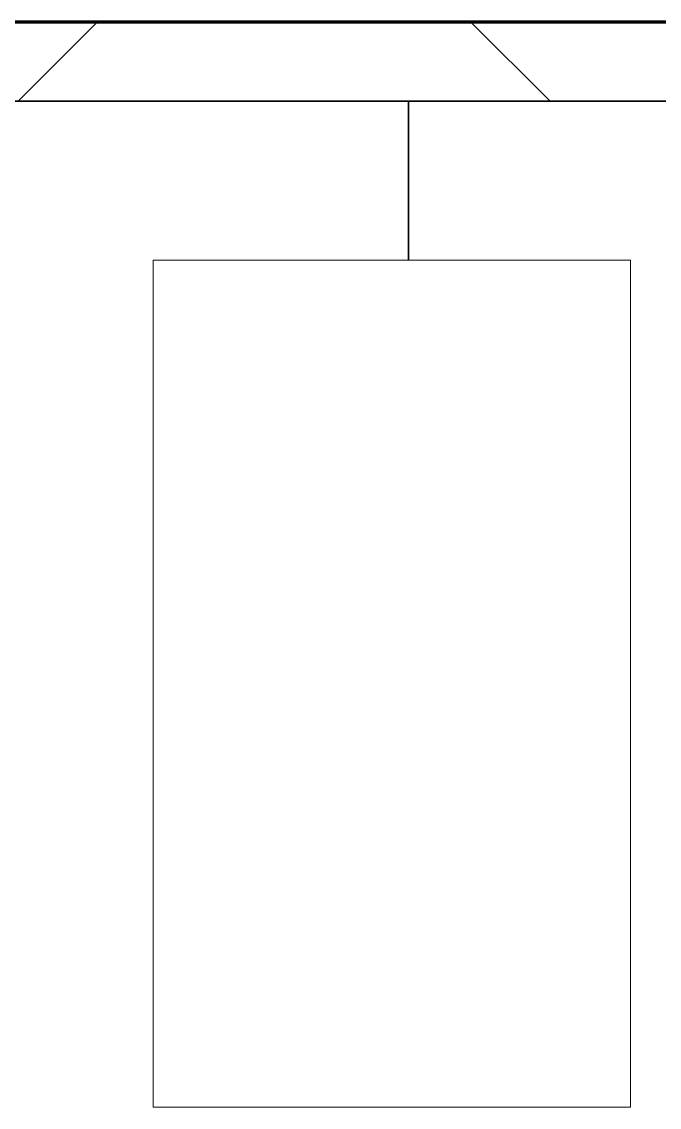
# Model space of a CAD drawing. Header units: millimetres. Extents: x -853228 to -774636, y -17776 to 22455.
# Drawn here: x -792690 to -792289, y 7262 to 7944 of the extents above; entities that cross this region are included whole.
import ezdxf

# ---------------------------------------------------------------- set-up
doc = ezdxf.new("R2010")
doc.units = ezdxf.units.MM
for name, color, linetype, lineweight in [('A-FLOR-E', 2, 'Continuous', 35), ('A-GLAZ-CURT', 2, 'Continuous', 9), ('A-WALL', 5, 'Continuous', 35), ('A-WALL-FNSH', 2, 'Continuous', 35), ('A-WALL-PATT', 1, 'Continuous', 35), ('WALL-E', 2, 'Continuous', 35)]:
    doc.layers.add(name, color=color, linetype=linetype, lineweight=lineweight)

# ---------------------------------------------------------------- blocks, each defined once
blk = doc.blocks.new('DPA_CP_Metal Ceiling Panel - Vertical Panel with Gap-V3-4281-01 ENLARGED LOWER PLATFORM LEVEL - REFLECTED CEILING PLAN - SHEET 2')
at = {"layer": 'A-GLAZ-CURT'}
for p, q in [((-780457.37, 7794.02), (-780457.37, 7261.52)), ((-780157.37, 7794.02), (-780457.37, 7794.02)), ((-780157.37, 7794.02), (-780457.37, 7794.02)), ((-780457.37, 7794.02), (-780457.37, 7261.52)), ((-780457.37, 7261.52), (-780457.37, 7794.02)), ((-780457.37, 7794.02), (-780157.37, 7794.02)), ((-780157.37, 7794.02), (-780157.37, 7261.52)), ((-780157.37, 7261.52), (-780157.37, 7794.02)), ((-780157.37, 7794.02), (-780157.37, 7261.52)), ((-780157.37, 7261.52), (-780457.37, 7261.52)), ((-780457.37, 7261.52), (-780157.37, 7261.52)), ((-780157.37, 7261.52), (-780457.37, 7261.52))]:
    blk.add_line(p, q, dxfattribs=at)
blk = doc.blocks.new('PPLS-PP19_Custom Tile Pattern - Custom Tile Pattern-V76-4281-01 ENLARGED LOWER PLATFORM LEVEL - REFLECTED CEILING PLAN - SHEET 2')
at = {"layer": 'A-GLAZ-CURT'}
for p, q in [((-300, 0), (300, 0)), ((300, 0), (-300, 0)), ((205.46, 0), (213.31, 0)), ((213.31, 0), (205.46, 0)), ((230.06, 0), (300, 0)), ((-300, -50), (300, -50)), ((300, -50), (-300, -50))]:
    blk.add_line(p, q, dxfattribs=at)
for points, knots in [([(300, 0), (286.53, 0), (254.22, 0), (207.11, 0), (177.41, 0), (159.34, 0), (158.33, 0), (158.3, 0)], [-285.253232, -285.253232, -285.253232, -285.253232, -244.693688, -187.987675, -143.776725, -129.632772, -123.352749, -123.352749, -123.352749, -123.352749]), ([(159.07, 0), (159.13, 0), (160.84, 0), (165.21, 0), (174.15, 0), (185.98, 0), (208.82, 0), (219.42, 0), (230.06, 0)], [-115.643202, -115.643202, -115.643202, -115.643202, -114.681583, -87.660824, -65.295536, -41.623857, -24.459831, 0, 0, 0, 0]), ([(247.1, 0), (246.76, 0), (245.04, 0), (238.34, 0), (226.56, 0), (221.1, 0), (200.27, 0), (182.99, 0), (174.27, 0), (169.67, 0), (168.99, 0)], [-9649.085549, -9649.085549, -9649.085549, -9649.085549, -9581.591397, -9406.094246, -9221.510254, -9016.44624, -8717.832359, -8253.978395, -8152.463617, -8069.855175, -8069.855175, -8069.855175, -8069.855175]), ([(172.07, 0), (177.66, 0), (187.87, 0), (201.08, 0), (207.47, 0), (213.96, 0), (215.11, 0)], [-255.364076, -255.364076, -255.364076, -255.364076, -237.955587, -223.92608, -215.862851, -208.75215, -208.75215, -208.75215, -208.75215]), ([(215.22, 0), (214.62, 0), (210.89, 0), (207.99, 0), (205.48, 0)], [-203.825446, -203.825446, -203.825446, -203.825446, -198.527383, -186.034137, -186.034137, -186.034137, -186.034137]), ([(205.51, 0), (206.69, 0), (209.73, 0), (213.9, 0), (241.96, 0), (266.73, 0), (281.71, 0), (291.71, 0), (296.52, 0), (297.86, 0), (298.09, 0)], [-7420.979069, -7420.979069, -7420.979069, -7420.979069, -7289.299508, -7042.621073, -6582.165592, -6068.460911, -5766.029927, -5566.724884, -5280.360606, -5199.253518, -5199.253518, -5199.253518, -5199.253518]), ([(300, 0), (288.22, 0), (262, 0), (230.43, 0), (219.94, 0), (219.02, 0)], [-12528.858583, -12528.858583, -12528.858583, -12528.858583, -11905.454923, -11162.864862, -10856.732305, -10856.732305, -10856.732305, -10856.732305]), ([(219.9, 0), (220.86, 0), (227.84, 0), (242.06, 0), (246.54, 0), (246.96, 0)], [-10670.940496, -10670.940496, -10670.940496, -10670.940496, -10511.382485, -9925.173265, -9834.877357, -9834.877357, -9834.877357, -9834.877357]), ([(284.76, 0), (284.76, 0), (285.09, 0), (287.47, 0), (293.59, 0), (297.76, 0), (300, 0)], [-4110.630118, -4110.630118, -4110.630118, -4110.630118, -4053.389046, -3959.664717, -3862.421465, -3746.95702, -3746.95702, -3746.95702, -3746.95702]), ([(297.38, 0), (295.84, 0), (291.62, 0), (285.38, 0), (284.87, 0)], [-4803.172655, -4803.172655, -4803.172655, -4803.172655, -4358.271401, -4143.037883, -4143.037883, -4143.037883, -4143.037883])]:
    blk.add_open_spline(points, degree=3, knots=knots, dxfattribs=at)
blk = doc.blocks.new('PPLS-PP19_Custom Tile Pattern - Custom Tile Pattern-V77-4281-01 ENLARGED LOWER PLATFORM LEVEL - REFLECTED CEILING PLAN - SHEET 2')
at = {"layer": 'A-GLAZ-CURT'}
for p, q in [((-300, 0), (300, 0)), ((300, 0), (-300, 0)), ((-293.07, 0), (-275.75, 0)), ((-275.75, 0), (-293.07, 0)), ((-222.32, 0), (-205, 0)), ((-205, 0), (-222.32, 0)), ((-300, -50), (300, -50)), ((300, -50), (-300, -50))]:
    blk.add_line(p, q, dxfattribs=at)
at = {"layer": 'A-GLAZ-CURT', "flags": 128}
for points in [[(-300, 0), (-291.56, 0), (-283.3, 0), (-275.2, 0), (-267.26, 0), (-259.45, 0), (-251.77, 0), (-244.2, 0), (-236.74, 0), (-229.36, 0), (-222.06, 0), (-214.83, 0), (-207.71, 0), (-200.76, 0), (-194.02, 0), (-187.71, 0)], [(-125.17, 0), (-128.55, 0), (-134.16, 0), (-140.03, 0), (-145.5, 0), (-150.63, 0), (-155.53, 0), (-160.27, 0), (-164.95, 0), (-169.65, 0), (-174.47, 0), (-179.49, 0), (-184.81, 0), (-190.44, 0), (-196.37, 0), (-202.58, 0), (-209.04, 0), (-215.73, 0), (-222.63, 0), (-229.72, 0), (-236.97, 0), (-244.39, 0), (-251.96, 0), (-259.67, 0), (-267.51, 0), (-275.48, 0), (-283.55, 0), (-291.73, 0), (-300, 0)], [(-187.54, 0), (-181.38, 0), (-175.58, 0), (-170.25, 0), (-165.64, 0), (-162.01, 0), (-159.53, 0), (-157.46, 0), (-154.52, 0), (-149.42, 0), (-141.84, 0), (-132.81, 0), (-126.08, 0)]]:
    blk.add_lwpolyline(points, dxfattribs=at)
at = {"layer": 'A-GLAZ-CURT'}
for points, knots in [([(-300, 0), (-284.65, 0), (-236.57, 0), (-174.61, 0), (-134.67, 0), (-120.44, 0), (-119.54, 0)], [-5323.127839, -5323.127839, -5323.127839, -5323.127839, -4502.809032, -2700.551212, -1002.059161, -887.187973, -887.187973, -887.187973, -887.187973]), ([(-187.71, 0), (-196.21, 0), (-225.24, 0), (-262.56, 0), (-294.48, 0), (-300, 0)], [-15743.977974, -15743.977974, -15743.977974, -15743.977974, -15131.813646, -13729.592194, -13439.944408, -13439.944408, -13439.944408, -13439.944408]), ([(-187.67, 0), (-193.14, 0), (-210.61, 0), (-232.01, 0), (-255.22, 0), (-262.59, 0), (-264.9, 0), (-265.4, 0)], [-1709.305083, -1709.305083, -1709.305083, -1709.305083, -1400.429864, -858.079193, -543.655514, -208.940337, 0, 0, 0, 0]), ([(-255.81, 0), (-252.63, 0), (-241.03, 0), (-225.99, 0), (-213.1, 0), (-200.75, 0), (-192.83, 0), (-187.88, 0)], [-5645.734042, -5645.734042, -5645.734042, -5645.734042, -5413.335975, -5017.494783, -4832.723979, -4666.091899, -4378.324359, -4378.324359, -4378.324359, -4378.324359]), ([(-187.78, 0), (-190.99, 0), (-202.64, 0), (-216.65, 0), (-231.26, 0), (-233.46, 0), (-234, 0)], [-1593.461244, -1593.461244, -1593.461244, -1593.461244, -1422.553702, -978.033455, -846.069444, -682.911962, -682.911962, -682.911962, -682.911962]), ([(-233.49, 0), (-233.44, 0), (-232.38, 0), (-230.74, 0), (-225.3, 0), (-223.63, 0)], [-455.274641, -455.274641, -455.274641, -455.274641, -440.605512, -119.536984, 0, 0, 0, 0]), ([(-223.63, 0), (-219.39, 0), (-206.17, 0), (-188.58, 0), (-169.02, 0), (-152.12, 0), (-136.84, 0), (-127.33, 0), (-124.19, 0), (-123.43, 0), (-123.28, 0)], [-5463.295695, -5463.295695, -5463.295695, -5463.295695, -5161.076232, -4739.070012, -4465.409639, -4149.119819, -3839.893365, -3647.167523, -3488.92562, -3439.852845, -3439.852845, -3439.852845, -3439.852845]), ([(-187.72, 0), (-187.28, 0), (-180.85, 0), (-171.77, 0), (-158.7, 0), (-157.22, 0)], [-4375.239822, -4375.239822, -4375.239822, -4375.239822, -4349.945572, -4000.813434, -3840.635403, -3840.635403, -3840.635403, -3840.635403]), ([(-133.82, 0), (-135.51, 0), (-137.8, 0), (-149.31, 0), (-162.01, 0), (-174.82, 0), (-184.54, 0), (-187.72, 0)], [-2731.647847, -2731.647847, -2731.647847, -2731.647847, -2418.507304, -2308.929706, -2113.765672, -1763.376603, -1594.529905, -1594.529905, -1594.529905, -1594.529905]), ([(-119.35, 0), (-124.31, 0), (-144.63, 0), (-167.88, 0), (-186.86, 0)], [-17604.717929, -17604.717929, -17604.717929, -17604.717929, -17136.203329, -15764.469164, -15764.469164, -15764.469164, -15764.469164]), ([(-137.88, 0), (-140.56, 0), (-147.66, 0), (-147.69, 0), (-158.72, 0), (-174.02, 0), (-181.08, 0), (-186.26, 0), (-186.76, 0)], [-3187.727384, -3187.727384, -3187.727384, -3187.727384, -2919.378265, -2477.344047, -2237.412286, -2029.680487, -1755.085331, -1726.685667, -1726.685667, -1726.685667, -1726.685667]), ([(-152.35, 0), (-151.03, 0), (-147.71, 0), (-143.57, 0), (-138.62, 0)], [-3494.978217, -3494.978217, -3494.978217, -3494.978217, -3371.022232, -3227.460399, -3227.460399, -3227.460399, -3227.460399]), ([(-118.78, 0), (-121.86, 0), (-126.28, 0), (-136.96, 0), (-147.46, 0), (-150.03, 0), (-150.57, 0)], [-5938.474035, -5938.474035, -5938.474035, -5938.474035, -5700.061948, -5508.838257, -5298.784692, -5196.16478, -5196.16478, -5196.16478, -5196.16478]), ([(-150.34, 0), (-150.07, 0), (-147.75, 0), (-142.6, 0), (-129.6, 0), (-120.97, 0), (-119.21, 0)], [-4948.728362, -4948.728362, -4948.728362, -4948.728362, -4883.323924, -4440.880425, -4054.690705, -3958.98269, -3958.98269, -3958.98269, -3958.98269]), ([(-49.83, 0), (-50.68, 0), (-60.04, 0), (-78.2, 0), (-110.94, 0), (-130.52, 0), (-147.74, 0), (-149.07, 0)], [-8129.942894, -8129.942894, -8129.942894, -8129.942894, -8073.216054, -7508.296369, -7004.680444, -6449.282163, -6277.220794, -6277.220794, -6277.220794, -6277.220794]), ([(-148.23, 0), (-146.94, 0), (-140.15, 0), (-137.28, 0), (-133.93, 0), (-128.78, 0), (-126.5, 0)], [-6162.058746, -6162.058746, -6162.058746, -6162.058746, -6017.569127, -5560.701257, -5364.112219, -5231.017328, -5231.017328, -5231.017328, -5231.017328]), ([(-86.16, 0), (-91.37, 0), (-104.13, 0), (-122.65, 0), (-139.03, 0), (-146.11, 0), (-146.95, 0)], [-1681.3698, -1681.3698, -1681.3698, -1681.3698, -1374.161226, -945.742622, -741.901385, -489.130243, -489.130243, -489.130243, -489.130243]), ([(-146.69, 0), (-146.59, 0), (-145.49, 0), (-135.69, 0), (-128.29, 0), (-125.15, 0)], [-420.34245, -420.34245, -420.34245, -420.34245, -406.956646, -290.263673, 0, 0, 0, 0]), ([(-127.41, 0), (-131.63, 0), (-133.16, 0), (-134.09, 0), (-134.15, 0)], [-8540.990293, -8540.990293, -8540.990293, -8540.990293, -8266.114998, -8246.473386, -8246.473386, -8246.473386, -8246.473386]), ([(-134.15, 0), (-133.32, 0), (-130.31, 0), (-117.33, 0), (-92.04, 0), (-74.02, 0), (-62.74, 0), (-60.36, 0), (-59.97, 0)], [-7657.439573, -7657.439573, -7657.439573, -7657.439573, -7293.749979, -6839.55839, -6236.997189, -5713.340575, -5140.470607, -5006.787413, -5006.787413, -5006.787413, -5006.787413]), ([(-120.13, 0), (-120.14, 0), (-120.24, 0), (-121.3, 0), (-129.25, 0), (-133.82, 0)], [-2933.992132, -2933.992132, -2933.992132, -2933.992132, -2920.575025, -2840.280255, -2731.647847, -2731.647847, -2731.647847, -2731.647847]), ([(-118.76, 0), (-119.77, 0), (-122.32, 0), (-125.43, 0), (-127.03, 0), (-127.41, 0)], [-154.520571, -154.520571, -154.520571, -154.520571, -98.539552, -24.539552, 0, 0, 0, 0]), ([(-125.15, 0), (-124.93, 0), (-123.49, 0), (-121.42, 0), (-119.41, 0)], [-3362.7396, -3362.7396, -3362.7396, -3362.7396, -3342.215224, -3222.62545, -3222.62545, -3222.62545, -3222.62545]), ([(-122.08, 0), (-122.01, 0), (-121.69, 0), (-121.2, 0), (-120.88, 0)], [-3136.336417, -3136.336417, -3136.336417, -3136.336417, -3110.304437, -3035.164275, -3035.164275, -3035.164275, -3035.164275]), ([(-118.81, 0), (-116.46, 0), (-110.49, 0), (-98.9, 0), (-85.29, 0), (-71.67, 0), (-65.93, 0), (-65.07, 0)], [-3210.701854, -3210.701854, -3210.701854, -3210.701854, -3074.362186, -2902.289527, -2605.247022, -2322.099534, -2241.8264, -2241.8264, -2241.8264, -2241.8264]), ([(-118.79, 0), (-115.72, 0), (-109.13, 0), (-99.5, 0), (-91.46, 0)], [-854.675103, -854.675103, -854.675103, -854.675103, -460.363443, 0, 0, 0, 0]), ([(-118.79, 0), (-115.87, 0), (-105.38, 0), (-90.42, 0), (-75.26, 0), (-68.41, 0), (-65.12, 0), (-63.63, 0)], [-3951.230301, -3951.230301, -3951.230301, -3951.230301, -3793.097032, -3402.597032, -3144.956779, -3050.982048, -2969.237017, -2969.237017, -2969.237017, -2969.237017]), ([(-49.69, 0), (-52.59, 0), (-61.89, 0), (-81.23, 0), (-99.51, 0), (-114.02, 0), (-117.28, 0), (-118.78, 0)], [-1331.05672, -1331.05672, -1331.05672, -1331.05672, -1060.00838, -740.068933, -229.489605, -116.330425, 0, 0, 0, 0]), ([(-118.78, 0), (-116.92, 0), (-106.19, 0), (-86.68, 0), (-63.44, 0), (-54.99, 0), (-51.6, 0), (-50.82, 0)], [-5091.357375, -5091.357375, -5091.357375, -5091.357375, -4994.692869, -4542.524482, -4008.285538, -3689.699207, -3611.892917, -3611.892917, -3611.892917, -3611.892917]), ([(-72.93, 0), (-75.51, 0), (-88.08, 0), (-104.93, 0), (-118.77, 0)], [-19442.345229, -19442.345229, -19442.345229, -19442.345229, -18935.241197, -17623.040976, -17623.040976, -17623.040976, -17623.040976]), ([(-113.43, 0), (-113.44, 0), (-113.81, 0), (-116.15, 0), (-118.23, 0)], [-328.499627, -328.499627, -328.499627, -328.499627, -282.672656, -164.249813, -164.249813, -164.249813, -164.249813]), ([(-117.74, 0), (-117.19, 0), (-114.78, 0), (-113.43, 0), (-113.43, 0)], [-821.249067, -821.249067, -821.249067, -821.249067, -394.672656, -330.879064, -330.879064, -330.879064, -330.879064]), ([(-36.62, 0), (-36.62, 0), (-40.35, 0), (-44.32, 0), (-58.97, 0), (-85.2, 0), (-107.61, 0), (-116.56, 0), (-117.56, 0)], [-4069.478503, -4069.478503, -4069.478503, -4069.478503, -3858.647035, -3538.256648, -2842.901703, -2193.204658, -1433.981041, -985.49888, -985.49888, -985.49888, -985.49888]), ([(-115.82, 0), (-114.96, 0), (-110.41, 0), (-96.78, 0), (-75.35, 0), (-59.78, 0), (-49.84, 0)], [-5724.064692, -5724.064692, -5724.064692, -5724.064692, -5430.283136, -5103.229623, -4799.173296, -4281.383425, -4281.383425, -4281.383425, -4281.383425]), ([(9.32, 0), (9.08, 0), (7.65, 0), (2.57, 0), (-12.23, 0), (-25.64, 0), (-40, 0), (-56.24, 0), (-75.59, 0), (-94, 0), (-112.01, 0), (-114.94, 0), (-115.63, 0)], [-2922.926651, -2922.926651, -2922.926651, -2922.926651, -2882.788014, -2720.818881, -2518.50168, -2125.455881, -1792.521578, -1466.981642, -1208.454564, -789.402658, -501.969187, -243.577221, -243.577221, -243.577221, -243.577221]), ([(-91.46, 0), (-90.09, 0), (-84.7, 0), (-77.43, 0), (-72.73, 0), (-72.64, 0), (-72.64, 0)], [-19832.387487, -19832.387487, -19832.387487, -19832.387487, -19753.885894, -19541.04734, -19478.625389, -19471.062469, -19471.062469, -19471.062469, -19471.062469]), ([(-63.96, 0), (-64.13, 0), (-72.5, 0), (-80.63, 0), (-86.16, 0)], [-2171.769325, -2171.769325, -2171.769325, -2171.769325, -2007.031671, -1681.3698, -1681.3698, -1681.3698, -1681.3698]), ([(-29.03, 0), (-33.97, 0), (-43.74, 0), (-56.37, 0), (-71.66, 0), (-77.83, 0), (-82.66, 0), (-83.28, 0), (-83.28, 0)], [-2680.714891, -2680.714891, -2680.714891, -2680.714891, -2413.671296, -2161.752162, -2006.592567, -1646.621388, -1424.436217, -1393.971743, -1393.971743, -1393.971743, -1393.971743]), ([(-83.28, 0), (-83.28, 0), (-82.91, 0), (-76.14, 0), (-62.97, 0), (-48.14, 0), (-36.49, 0), (-33.57, 0), (-29.94, 0), (-28.57, 0)], [-1393.4169, -1393.4169, -1393.4169, -1393.4169, -1353.722004, -1274.333717, -1073.56893, -651.549973, -296.515819, -83.513472, 0, 0, 0, 0]), ([(-66.39, 0), (-66.39, 0), (-63.63, 0), (-53.63, 0), (-34.42, 0), (-29.82, 0), (-29.19, 0)], [-2493.31794, -2493.31794, -2493.31794, -2493.31794, -2315.303971, -1809.437387, -963.711516, -666.19313, -666.19313, -666.19313, -666.19313]), ([(-50.86, 0), (-51.12, 0), (-58.42, 0), (-65.77, 0), (-66.37, 0), (-66.38, 0)], [-2997.869085, -2997.869085, -2997.869085, -2997.869085, -2981.410125, -2542.574734, -2498.224237, -2498.224237, -2498.224237, -2498.224237]), ([(-63.63, 0), (-61.49, 0), (-57.39, 0), (-55.34, 0), (-51.81, 0), (-49.95, 0)], [-2969.237017, -2969.237017, -2969.237017, -2969.237017, -2851.217951, -2734.127174, -2619.794073, -2619.794073, -2619.794073, -2619.794073]), ([(-58.83, 0), (-58.37, 0), (-57.29, 0), (-54.79, 0), (-50.71, 0), (-49.85, 0)], [-4859.52896, -4859.52896, -4859.52896, -4859.52896, -4680.891996, -4469.85053, -4418.973708, -4418.973708, -4418.973708, -4418.973708]), ([(-51.83, 0), (-51.83, 0), (-51.79, 0), (-50.85, 0), (-49.97, 0)], [-632.814994, -632.814994, -632.814994, -632.814994, -627.965721, -533.885062, -533.885062, -533.885062, -533.885062]), ([(76.63, 0), (74.8, 0), (67.65, 0), (53.52, 0), (37, 0), (24.07, 0), (12.82, 0), (-2.9, 0), (-20.62, 0), (-32.81, 0), (-44.85, 0), (-51.43, 0), (-51.79, 0)], [-3095.572228, -3095.572228, -3095.572228, -3095.572228, -2950.589685, -2634.532728, -2313.748533, -2106.613311, -1925.670641, -1617.263037, -1290.787923, -1039.307308, -819.71621, -644.910881, -644.910881, -644.910881, -644.910881]), ([(-50.05, 0), (-49.6, 0), (-46.33, 0), (-30.79, 0), (-18.03, 0), (8.61, 0), (15.02, 0), (22.91, 0), (31, 0), (39.04, 0), (51.19, 0), (58.74, 0), (61.34, 0), (61.45, 0)], [-3587.181479, -3587.181479, -3587.181479, -3587.181479, -3546.54457, -3315.260113, -2864.387349, -2439.246196, -2084.094819, -1956.422387, -1818.904206, -1645.594513, -1443.202566, -1228.752106, -1120.932285, -1120.932285, -1120.932285, -1120.932285]), ([(31.18, 0), (25.97, 0), (11.99, 0), (-16.21, 0), (-38.1, 0), (-49.86, 0)], [-4496.803627, -4496.803627, -4496.803627, -4496.803627, -4222.080604, -3745.412743, -3018.527162, -3018.527162, -3018.527162, -3018.527162]), ([(-49.79, 0), (-48.17, 0), (-45.36, 0), (-42.62, 0), (-41.76, 0)], [-4417.7536, -4417.7536, -4417.7536, -4417.7536, -4321.566175, -4270.495146, -4270.495146, -4270.495146, -4270.495146]), ([(-26.75, 0), (-27.82, 0), (-35.35, 0), (-43.61, 0), (-49.51, 0)], [-8718.362214, -8718.362214, -8718.362214, -8718.362214, -8532.293389, -8137.138066, -8137.138066, -8137.138066, -8137.138066]), ([(-49.48, 0), (-49.41, 0), (-47.15, 0), (-46.01, 0), (-40.22, 0), (-36.78, 0)], [-515.928705, -515.928705, -515.928705, -515.928705, -508.377888, -260.442412, 0, 0, 0, 0]), ([(-48.87, 0), (-46.83, 0), (-43.63, 0), (-40.79, 0), (-40.46, 0), (-40.44, 0)], [-2598.08239, -2598.08239, -2598.08239, -2598.08239, -2474.780881, -2410.990208, -2350.645972, -2350.645972, -2350.645972, -2350.645972]), ([(-36.33, 0), (-36.43, 0), (-37.27, 0), (-45.02, 0), (-45.68, 0), (-48.36, 0), (-48.79, 0)], [-1855.773136, -1855.773136, -1855.773136, -1855.773136, -1810.870157, -1672.078046, -1405.135169, -1360.9003, -1360.9003, -1360.9003, -1360.9003]), ([(-48.76, 0), (-44.97, 0), (-31.99, 0), (-12.78, 0), (4.23, 0), (9.64, 0), (10.14, 0), (10.18, 0)], [-4262.601366, -4262.601366, -4262.601366, -4262.601366, -4065.652676, -3589.737505, -3285.047089, -3066.359526, -3044.715262, -3044.715262, -3044.715262, -3044.715262]), ([(-41.76, 0), (-39.9, 0), (-37.72, 0), (-36.92, 0), (-36.77, 0)], [-4270.495146, -4270.495146, -4270.495146, -4270.495146, -4161.040818, -4106.245333, -4106.245333, -4106.245333, -4106.245333]), ([(-36.78, 0), (-32.43, 0), (-19.22, 0), (8.83, 0), (43.36, 0), (70.92, 0), (82.12, 0), (83.66, 0)], [-6191.144455, -6191.144455, -6191.144455, -6191.144455, -5862.463379, -5340.621928, -4573.028122, -4094.177415, -3869.465285, -3869.465285, -3869.465285, -3869.465285]), ([(-36.29, 0), (-36.29, 0), (-34.66, 0), (-28.88, 0), (-26.95, 0), (-26.54, 0)], [-9150.272121, -9150.272121, -9150.272121, -9150.272121, -9057.163041, -8919.836787, -8834.607043, -8834.607043, -8834.607043, -8834.607043]), ([(19.11, 0), (13.82, 0), (1.02, 0), (-16.58, 0), (-34.76, 0), (-36.04, 0)], [-10215.697538, -10215.697538, -10215.697538, -10215.697538, -9884.23066, -9424.652049, -9182.880979, -9182.880979, -9182.880979, -9182.880979]), ([(-33.34, 0), (-33.34, 0), (-32.93, 0), (-31.16, 0), (-30.52, 0)], [-2415.024266, -2415.024266, -2415.024266, -2415.024266, -2357.633367, -2323.618664, -2323.618664, -2323.618664, -2323.618664]), ([(70.61, 0), (66.16, 0), (55.8, 0), (39.61, 0), (24.74, 0), (2.64, 0), (-17.84, 0), (-30.57, 0), (-31.82, 0), (-32, 0)], [-4647.237329, -4647.237329, -4647.237329, -4647.237329, -4326.416877, -4098.545751, -3766.694881, -3333.063701, -2994.501669, -2698.150104, -2614.070998, -2614.070998, -2614.070998, -2614.070998]), ([(-30.76, 0), (-30.73, 0), (-29.99, 0), (-23.47, 0), (-15.75, 0), (-15.19, 0)], [-54176.191683, -54176.191683, -54176.191683, -54176.191683, -54157.274271, -53749.15266, -53717.791567, -53717.791567, -53717.791567, -53717.791567]), ([(-30.52, 0), (-27.11, 0), (-17.83, 0), (5.99, 0), (22.06, 0), (37.44, 0), (45.92, 0), (57.76, 0), (64.47, 0), (72.74, 0), (75.22, 0), (76.03, 0), (76.21, 0)], [-2323.618664, -2323.618664, -2323.618664, -2323.618664, -2142.497158, -1716.209403, -1206.526904, -1089.329421, -901.315459, -753.071572, -495.328968, -421.953223, -334.951786, -290.452333, -290.452333, -290.452333, -290.452333]), ([(-13, 0), (-14.35, 0), (-17.68, 0), (-25.97, 0), (-29.52, 0), (-30.21, 0)], [-55207.591944, -55207.591944, -55207.591944, -55207.591944, -54789.006179, -54461.685999, -54290.791712, -54290.791712, -54290.791712, -54290.791712]), ([(8.33, 0), (8.19, 0), (7.18, 0), (0.32, 0), (-13.89, 0), (-24.92, 0), (-29.03, 0)], [-3574.286521, -3574.286521, -3574.286521, -3574.286521, -3526.962355, -3285.499107, -2903.012179, -2680.714891, -2680.714891, -2680.714891, -2680.714891]), ([(-28.98, 0), (-28.66, 0), (-27.39, 0), (-24.45, 0), (-22.56, 0)], [-166.548282, -166.548282, -166.548282, -166.548282, -102.06493, 0, 0, 0, 0]), ([(-28.57, 0), (-26.93, 0), (-20.29, 0), (-11.45, 0), (2.08, 0), (13.15, 0), (21.24, 0), (24.62, 0), (24.72, 0), (24.72, 0)], [-5361.429781, -5361.429781, -5361.429781, -5361.429781, -5261.36855, -5050.479954, -4785.90057, -4596.498881, -4445.288762, -4384.376941, -4376.041937, -4376.041937, -4376.041937, -4376.041937]), ([(-22.56, 0), (-20.27, 0), (-17.03, 0), (-11.36, 0), (-7.66, 0), (-6.6, 0), (-6.44, 0)], [-56468.192263, -56468.192263, -56468.192263, -56468.192263, -56344.022017, -56303.229861, -56166.290093, -56124.392176, -56124.392176, -56124.392176, -56124.392176]), ([(-15.19, 0), (-13.07, 0), (7.48, 0), (42.82, 0), (88.72, 0), (120.63, 0), (138.28, 0), (138.53, 0)], [-461.142613, -461.142613, -461.142613, -461.142613, -429.606584, -390.253598, -346.313304, -291.370682, -290.5735, -290.5735, -290.5735, -290.5735]), ([(-6.54, 0), (-6.73, 0), (-7.2, 0), (-7.6, 0), (-7.79, 0)], [-56009.792147, -56009.792147, -56009.792147, -56009.792147, -55949.290093, -55895.192118, -55895.192118, -55895.192118, -55895.192118]), ([(-2.63, 0), (-2.47, 0), (-1.22, 0), (4.92, 0), (13.31, 0), (17.08, 0), (17.98, 0)], [-226.825321, -226.825321, -226.825321, -226.825321, -220.269177, -206.416616, -198.214427, -195.53907, -195.53907, -195.53907, -195.53907]), ([(87.7, 0), (77.86, 0), (60.25, 0), (35.84, 0), (12, 0), (3.08, 0), (-1.67, 0), (-2.25, 0)], [-359.791889, -359.791889, -359.791889, -359.791889, -330.153101, -307.516438, -285.83788, -246.234814, -234.646884, -234.646884, -234.646884, -234.646884])]:
    blk.add_open_spline(points, degree=3, knots=knots, dxfattribs=at)
for points in [[(-258.6, 0), (-258.2, 0), (-257.76, 0), (-257.3, 0)], [(-126.5, 0), (-124.36, 0), (-122.04, 0), (-119.65, 0)], [(-39.84, 0), (-39.08, 0), (-38.11, 0), (-37.36, 0)]]:
    blk.add_open_spline(points, degree=3, dxfattribs=at)

msp = doc.modelspace()

# ---------------------------------------------------------------- hatches: boundary and pattern name
at = {"layer": 'A-WALL-PATT', "lineweight": 9}
h = msp.add_hatch(dxfattribs=at)
h.set_pattern_fill('FP_3', color=256, style=0, pattern_type=2)
h.set_pattern_definition([(45, (0, 0), (-212.13203, 212.13203), []), (135, (0, 0), (-212.13203, -212.13203), [])])
h.paths.add_polyline_path([(-786132.37, 7894.02), (-786132.37, 7944.02), (-801317.37, 7944.02), (-801317.37, 7894.02), (-786496.63, 7894.02)])

# ---------------------------------------------------------------- linework, layer by layer
at = {"layer": 'A-FLOR-E'}
for p, q in [((-792446.84, 7944.02), (-794217.37, 7944.02)), ((-794217.37, 7944.02), (-792446.84, 7944.02)), ((-792446.84, 7794.02), (-792446.84, 7894.02)), ((-792446.84, 7894.02), (-792446.84, 7794.02))]:
    msp.add_line(p, q, dxfattribs=at)
at = {"layer": 'A-WALL', "color": 7, "lineweight": 70}
msp.add_line((-801267.37, 7944.02), (-786132.37, 7944.02), dxfattribs=at)
at = {"layer": 'A-WALL-FNSH', "color": 250}
msp.add_line((-786132.37, 7894.02), (-801317.37, 7894.02), dxfattribs=at)
at = {"layer": 'WALL-E'}
for p, q in [((-792446.84, 7944.02), (-794217.37, 7944.02)), ((-794217.37, 7944.02), (-792446.84, 7944.02)), ((-792446.84, 7944.02), (-794217.37, 7944.02)), ((-794217.37, 7944.02), (-792446.84, 7944.02)), ((-792446.84, 7894.02), (-793929.17, 7894.02)), ((-793929.17, 7894.02), (-792446.84, 7894.02))]:
    msp.add_line(p, q, dxfattribs=at)

# ---------------------------------------------------------------- block references
at = {"layer": 'A-GLAZ-CURT', "rotation": 180}
for name, p in [('PPLS-PP19_Custom Tile Pattern - Custom Tile Pattern-V77-4281-01 ENLARGED LOWER PLATFORM LEVEL - REFLECTED CEILING PLAN - SHEET 2', (-792682.37, 7894.02)), ('PPLS-PP19_Custom Tile Pattern - Custom Tile Pattern-V76-4281-01 ENLARGED LOWER PLATFORM LEVEL - REFLECTED CEILING PLAN - SHEET 2', (-792082.37, 7894.02))]:
    msp.add_blockref(name, p, dxfattribs=at)
at = {"layer": 'A-GLAZ-CURT'}
msp.add_blockref('DPA_CP_Metal Ceiling Panel - Vertical Panel with Gap-V3-4281-01 ENLARGED LOWER PLATFORM LEVEL - REFLECTED CEILING PLAN - SHEET 2', (-12150, 0), dxfattribs=at)

doc.saveas('drawing.dxf')
